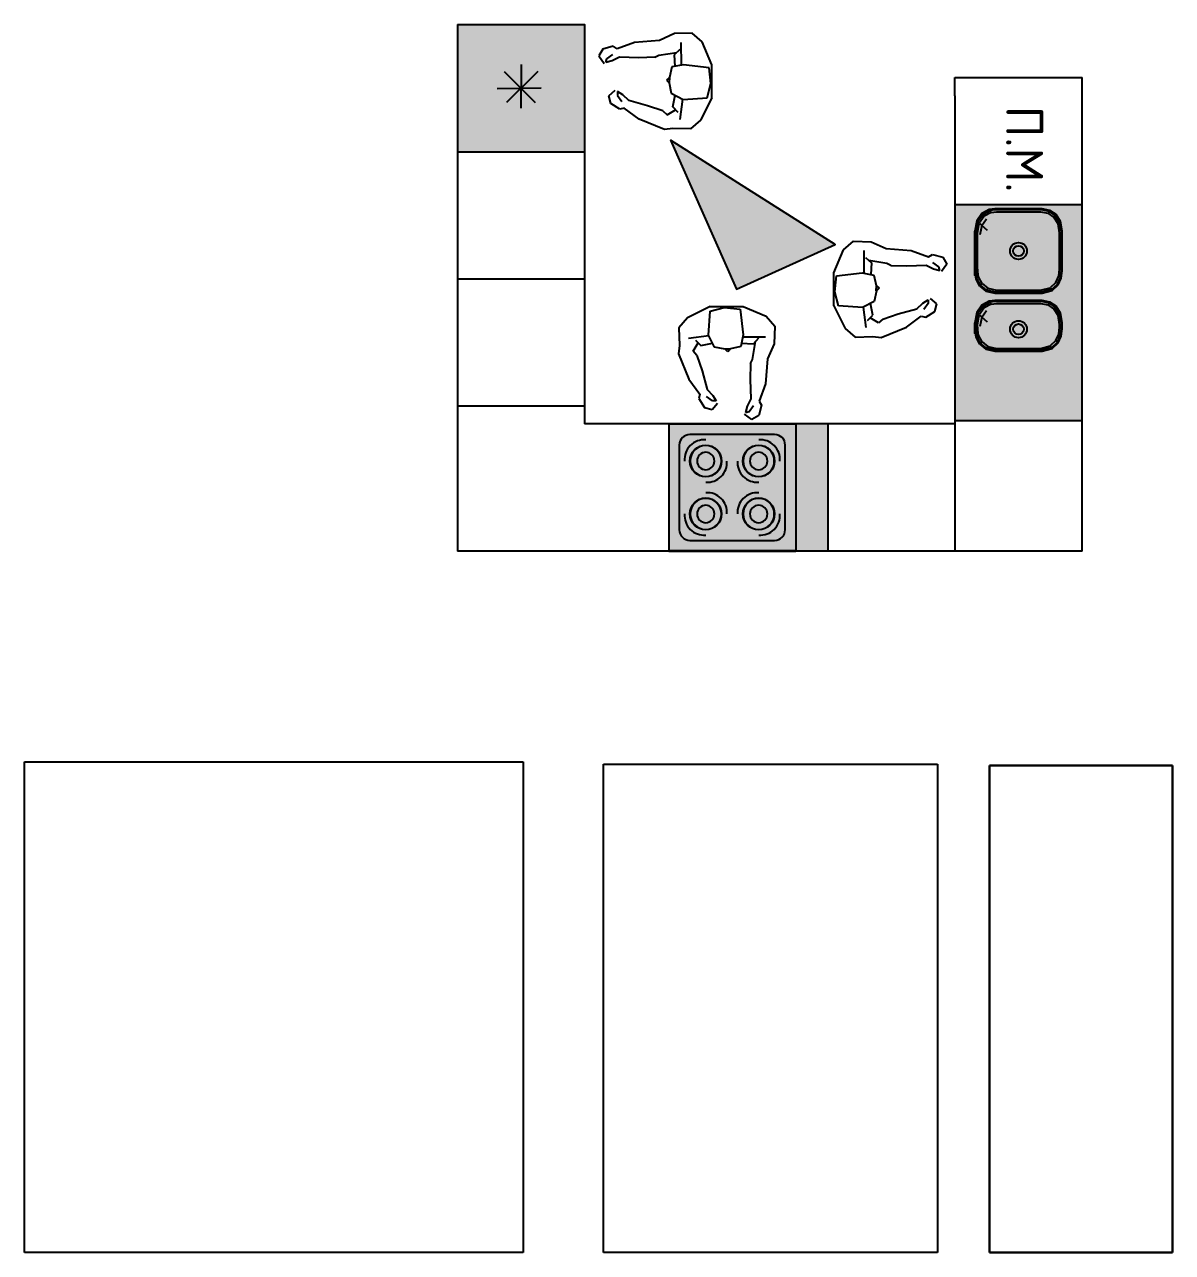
# Model space of a CAD drawing. Header units: millimetres. Extents: x -79936 to 190348, y -17907 to 78730.
# Drawn here: x 133443 to 138864, y -3250 to 2548 of the extents above; entities that cross this region are included whole.
import ezdxf

# ---------------------------------------------------------------- set-up
doc = ezdxf.new("R2010")
doc.units = ezdxf.units.MM
doc.layers.add('FUR', color=42, linetype='Continuous')
doc.layers.add('Plan 1', color=7, linetype='Continuous')
doc.styles.add('gost', font='GOST Common.ttf')
picture_1 = doc.add_image_def('image11.png', size_in_pixel=(248, 244))
picture_2 = doc.add_image_def('image12.png', size_in_pixel=(208, 304))
picture_3 = doc.add_image_def('image13.png', size_in_pixel=(80, 213))

# ---------------------------------------------------------------- blocks, each defined once
blk = doc.blocks.new('PLANMAN_002')
at = {"color": 0, "linetype": 'ByBlock'}
for p, q in [((55.1, 322), (112.7, 371.5)), ((112.7, 371.5), (214.1, 368.7)), ((214.1, 368.7), (299.9, 330.1)), ((-0.2, 189.9), (55.1, 322)), ((173, 188), (174.3, 317.6)), ((299.9, 330.1), (442.8, 318)), ((442.8, 318), (542.4, 282)), ((542.4, 282), (565.8, 295.9)), ((565.8, 295.9), (624.6, 279.5)), ((182, 278.2), (215.1, 246.5)), ((303, 244.2), (200.8, 260.2)), ((215.1, 246.5), (211.1, 180.6)), ((326.5, 232.9), (303, 244.2)), ((326.5, 232.9), (418.6, 230.4)), ((418.6, 230.4), (530.3, 233.9)), ((530.3, 233.9), (571.9, 212.5)), ((601.7, 224.1), (567.5, 249.6)), ((571.9, 212.5), (608.1, 203.4)), ((608.1, 203.4), (601.7, 224.1)), ((648.1, 240.7), (617.5, 198)), ((624.6, 279.5), (648.1, 240.7)), ((-0.2, 0.4), (-0.2, 189.9)), ((5.7, 81.5), (14.6, 172.5)), ((14.6, 172.5), (161.6, 190.3)), ((161.6, 190.3), (229.3, 177)), ((229.3, 177), (243.1, 117)), ((25.7, -0.1), (5.7, 81.5)), ((244.6, 86.5), (231.9, 25.8)), ((243.1, 117), (244.6, 86.5)), ((243.1, 85.9), (244.6, 116.3)), ((244.5, 115.6), (259.8, 101.4)), ((259.8, 101.4), (245.8, 87.9)), ((-0.2, 0.4), (63.7, -129.1)), ((231.9, 25.8), (163.2, -9.8)), ((223.4, -52.3), (210.4, 14.7)), ((476.1, -16.3), (509.5, 16.3)), ((509.5, 16.3), (541.5, 35.7)), ((541.5, 14), (516.2, -20.4)), ((541.5, 35.7), (541.5, 14)), ((590.6, 11.8), (553.7, 43.1)), ((579.6, -32.2), (590.6, 11.8)), ((163.2, -9.8), (25.7, -0.1)), ((168.2, -7.2), (182.9, -124.7)), ((193.1, -84.6), (223.4, -52.3)), ((254.9, -97), (208.6, -68.1)), ((281, -75.4), (368.3, -45.9)), ((368.3, -45.9), (476.1, -16.3)), ((417.3, -122.5), (501.8, -58.7)), ((501.8, -58.7), (528.2, -65.2)), ((528.2, -65.2), (579.6, -32.2)), ((63.7, -129.1), (121.3, -178.6)), ((281, -75.4), (254.9, -97)), ((270.8, -181.5), (417.3, -122.5)), ((121.3, -178.6), (222.7, -175.8)), ((222.7, -175.8), (270.8, -181.5))]:
    blk.add_line(p, q, dxfattribs=at)

msp = doc.modelspace()

# ---------------------------------------------------------------- hatches: boundary and pattern name
at = {"lineweight": 30, "true_color": 0xf7f281, "transparency": 33554687}
h = msp.add_hatch(color=51, dxfattribs=at)
h.dxf.hatch_style = 1
h.paths.add_polyline_path([(136086.868, 2548.378), (135486.868, 2548.378), (135486.868, 1948.074), (136086.868, 1948.074)])
h.paths.add_polyline_path([(137236.868, 662.378), (136484.875, 662.378), (136484.875, 62.378), (137236.868, 62.378)])
h.paths.add_polyline_path([(136534.875, 562.385, -0.41421722), (136584.875, 612.385), (136984.875, 612.385, -0.41421356), (137034.875, 562.385), (137034.875, 162.385, -0.41421356), (136984.875, 112.385), (136584.875, 112.385, -0.4142099), (136534.875, 162.385)], flags=0)
h.paths.add_polyline_path([(136584.875, 487.385, -1), (136734.875, 487.385, -1)], flags=0)
h.paths.add_polyline_path([(136586.125, 487.385, -1), (136733.625, 487.385, -1)], flags=0)
h.paths.add_polyline_path([(136618.625, 487.385, -1), (136701.125, 487.385, -1)], flags=0)
h.paths.add_polyline_path([(136734.875, 237.385, -1), (136584.875, 237.385, -1)], flags=0)
h.paths.add_polyline_path([(136733.625, 237.385, -1), (136586.125, 237.385, -1)], flags=0)
h.paths.add_polyline_path([(136701.125, 237.385, -1), (136618.625, 237.385, -1)], flags=0)
h.paths.add_polyline_path([(136834.875, 487.385, -1), (136984.875, 487.385, -1)], flags=0)
h.paths.add_polyline_path([(136836.125, 487.385, -1), (136983.625, 487.385, -1)], flags=0)
h.paths.add_polyline_path([(136868.625, 487.385, -1), (136951.125, 487.385, -1)], flags=0)
h.paths.add_polyline_path([(136984.875, 237.385, -1), (136834.875, 237.385, -1)], flags=0)
h.paths.add_polyline_path([(136983.625, 237.385, -1), (136836.125, 237.385, -1)], flags=0)
h.paths.add_polyline_path([(136951.125, 237.385, -1), (136868.625, 237.385, -1)], flags=0)
h.paths.add_polyline_path([(137034.875, 562.385, 0.41421356), (136984.875, 612.385), (136584.875, 612.385, 0.41421722), (136534.875, 562.385), (136534.875, 162.385, 0.4142099), (136584.875, 112.385), (136984.875, 112.385, 0.41421356), (137034.875, 162.385)], flags=16)
h.paths.add_polyline_path([(136618.625, 487.385, 1), (136701.125, 487.385, 1)], flags=0)
h.paths.add_polyline_path([(136586.125, 487.385, 1), (136733.625, 487.385, 1)], flags=0)
h.paths.add_polyline_path([(136868.625, 237.385, 1), (136951.125, 237.385, 1)], flags=0)
h.paths.add_polyline_path([(138331.19, 1564.379), (138323.446, 1607.91), (138303.566, 1639.207), (138276.418, 1657.709), (138241.267, 1664.568), (138032.438, 1664.568), (138007.626, 1661.289), (137974.699, 1643.522), (137951.542, 1610.987), (137942.546, 1564.379), (137942.546, 1393.926), (137948.141, 1356.449), (137964.773, 1325.148), (137992.278, 1302.886), (138032.469, 1293.702), (138241.298, 1293.702), (138285.918, 1305.29), (138312.95, 1330.47), (138326.973, 1361.097), (138331.19, 1393.926)])
h.paths.add_polyline_path([(138096.868, 1479.135, -1), (138176.868, 1479.135, -1)], flags=0)
h.paths.add_polyline_path([(138111.868, 1479.135, -1), (138161.868, 1479.135, -1)], flags=0)
h.paths.add_polyline_path([(138096.868, 1109.591, 1), (138176.868, 1109.591, 1)])
h.paths.add_polyline_path([(138161.868, 1109.591, -1), (138111.868, 1109.591, -1)], flags=0)
h.paths.add_polyline_path([(138161.868, 1109.591, 1), (138111.868, 1109.591, 1)], flags=16)
h.paths.add_polyline_path([(138161.868, 1479.135, 1), (138111.868, 1479.135, 1)], flags=0)
h.paths.add_polyline_path([(138096.868, 1479.135, 1), (138176.868, 1479.135, 1)], flags=16)
h.paths.add_polyline_path([(136983.625, 487.385, 1), (136836.125, 487.385, 1)], flags=0)
at = {"lineweight": 30, "true_color": 0xc7c8ca, "transparency": 33554687}
h = msp.add_hatch(color=9, dxfattribs=at)
h.dxf.hatch_style = 1
h.paths.add_polyline_path([(136493.364, 2003.031), (136804.543, 1298.06), (137271.31, 1508.986)])
at = {"lineweight": 30, "true_color": 0xf7f281, "transparency": 33554687}
h = msp.add_hatch(color=51, dxfattribs=at)
h.dxf.hatch_style = 1
h.paths.add_polyline_path([(136868.625, 487.385, 1), (136951.125, 487.385, 1)], flags=0)
h.paths.add_polyline_path([(136836.125, 487.385, 1), (136983.625, 487.385, 1)], flags=0)
h.paths.add_polyline_path([(136951.125, 487.385, -1), (136868.625, 487.385, -1)], flags=0)
h.paths.add_polyline_path([(136618.625, 487.385, 1), (136701.125, 487.385, 1)], flags=0)
h.paths.add_polyline_path([(136984.875, 612.385), (136584.875, 612.385, 0.41421722), (136534.875, 562.385), (136534.875, 162.385, 0.4142099), (136584.875, 112.385), (136984.875, 112.385, 0.41421356), (137034.875, 162.385), (137034.875, 562.385, 0.41421356)])
h.paths.add_polyline_path([(136734.875, 487.385, -1), (136584.875, 487.385, -1)], flags=16)
h.paths.add_polyline_path([(136733.625, 487.385, -1), (136586.125, 487.385, -1)], flags=0)
h.paths.add_polyline_path([(136701.125, 487.385, -1), (136618.625, 487.385, -1)], flags=0)
h.paths.add_polyline_path([(136984.875, 487.385, -1), (136834.875, 487.385, -1)], flags=16)
h.paths.add_polyline_path([(136983.625, 487.385, -1), (136836.125, 487.385, -1)], flags=0)
h.paths.add_polyline_path([(136734.875, 237.385, -1), (136584.875, 237.385, -1)], flags=16)
h.paths.add_polyline_path([(136733.625, 237.385, -1), (136586.125, 237.385, -1)], flags=0)
h.paths.add_polyline_path([(136701.125, 237.385, -1), (136618.625, 237.385, -1)], flags=0)
h.paths.add_polyline_path([(136984.875, 237.385, -1), (136834.875, 237.385, -1)], flags=16)
h.paths.add_polyline_path([(136983.625, 237.385, -1), (136836.125, 237.385, -1)], flags=0)
h.paths.add_polyline_path([(136951.125, 237.385, -1), (136868.625, 237.385, -1)], flags=0)
h.paths.add_polyline_path([(136868.625, 237.385, 1), (136951.125, 237.385, 1)], flags=0)
h.paths.add_polyline_path([(138303.566, 1206.288), (138276.418, 1224.791), (138241.267, 1231.649), (138032.438, 1231.649), (138007.626, 1228.371), (137974.699, 1210.603), (137951.542, 1178.069), (137942.546, 1131.461), (137942.546, 1119.573), (137948.141, 1082.096), (137964.773, 1050.795), (137992.278, 1028.534), (138032.469, 1019.349), (138241.298, 1019.349), (138285.918, 1030.937), (138312.95, 1056.117), (138326.973, 1086.744), (138331.19, 1119.573), (138331.19, 1131.461), (138323.446, 1174.992)], flags=0)
h.paths.add_polyline_path([(138176.868, 1109.591, -1), (138096.868, 1109.591, -1)], flags=0)
h.paths.add_polyline_path([(138161.868, 1109.591, -1), (138111.868, 1109.591, -1)], flags=0)
h.paths.add_polyline_path([(138111.868, 1109.591, 1), (138161.868, 1109.591, 1)], flags=0)
h.paths.add_polyline_path([(138246.055, 1240.545), (138027.648, 1240.545), (138001.956, 1237.149), (138007.626, 1228.371), (138032.438, 1231.649), (138241.267, 1231.649), (138276.418, 1224.791), (138282.455, 1233.442)], flags=0)
h.paths.add_polyline_path([(138001.956, 1237.149), (137967.861, 1218.751), (137974.699, 1210.603), (138007.626, 1228.371)], flags=0)
h.paths.add_polyline_path([(137967.861, 1218.751), (137965.617, 1221.424), (137941.368, 1187.355), (137943.881, 1185.062)], flags=0)
h.paths.add_polyline_path([(138436.868, 1698.378), (137836.868, 1698.378), (137836.868, 678.378), (138436.868, 678.378)])
h.paths.add_polyline_path([(138248.542, 1005.897), (138025.227, 1005.897), (137982.878, 1015.574), (137953.896, 1039.032), (137936.372, 1072.012), (137930.476, 1111.502), (137930.476, 1139.534), (137939.956, 1188.645), (137964.356, 1222.926), (137999.051, 1241.647), (138025.194, 1245.102), (138248.509, 1245.102), (138285.547, 1237.874), (138314.153, 1218.38), (138335.101, 1185.402), (138343.261, 1139.534), (138343.261, 1111.502), (138338.816, 1076.909), (138324.04, 1044.638), (138295.557, 1018.107)], flags=16)
h.paths.add_polyline_path([(138247.658, 1007.537), (138026.11, 1007.537), (137984.024, 1017.154), (137955.223, 1040.466), (137937.807, 1073.242), (137931.947, 1112.486), (137931.947, 1138.549), (137941.368, 1187.355), (137965.617, 1221.424), (138000.096, 1240.029), (138026.078, 1243.461), (138247.626, 1243.461), (138284.434, 1236.279), (138312.863, 1216.905), (138333.679, 1184.133), (138341.789, 1138.549), (138341.789, 1112.486), (138337.372, 1078.109), (138322.688, 1046.038), (138294.381, 1019.671)], flags=0)
h.paths.add_polyline_path([(138246.088, 1010.455), (138027.681, 1010.455), (137986.062, 1019.965), (137957.58, 1043.017), (137940.359, 1075.429), (137934.565, 1114.236), (137934.565, 1136.798), (137943.881, 1185.062), (137967.861, 1218.751), (138001.956, 1237.149), (138027.648, 1240.545), (138246.055, 1240.545), (138282.455, 1233.442), (138310.566, 1214.283), (138331.152, 1181.875), (138339.171, 1136.798), (138339.171, 1114.236), (138334.803, 1080.241), (138320.283, 1048.527), (138292.292, 1022.453)], flags=0)
h.paths.add_polyline_path([(138285.918, 1030.937), (138241.298, 1019.349), (138032.469, 1019.349), (137992.278, 1028.534), (137964.773, 1050.795), (137948.141, 1082.096), (137942.546, 1119.573), (137942.546, 1131.461), (137951.542, 1178.069), (137974.699, 1210.603), (138007.626, 1228.371), (138032.438, 1231.649), (138241.267, 1231.649), (138276.418, 1224.791), (138303.566, 1206.288), (138323.446, 1174.992), (138331.19, 1131.461), (138331.19, 1119.573), (138326.973, 1086.744), (138312.95, 1056.117)], flags=0)
h.paths.add_polyline_path([(138248.542, 1280.25), (138025.227, 1280.25), (137982.878, 1289.927), (137953.896, 1313.384), (137936.372, 1346.364), (137930.476, 1385.855), (137930.476, 1572.452), (137939.956, 1621.564), (137964.356, 1655.844), (137999.051, 1674.566), (138025.194, 1678.02), (138248.509, 1678.02), (138285.547, 1670.793), (138314.153, 1651.298), (138335.101, 1618.32), (138343.261, 1572.452), (138343.261, 1385.855), (138338.816, 1351.262), (138324.04, 1318.991), (138295.557, 1292.46)], flags=16)
h.paths.add_polyline_path([(138247.658, 1281.89), (138026.11, 1281.89), (137984.024, 1291.507), (137955.223, 1314.818), (137937.807, 1347.594), (137931.947, 1386.839), (137931.947, 1571.467), (137941.368, 1620.274), (137965.617, 1654.342), (138000.096, 1672.947), (138026.078, 1676.38), (138247.626, 1676.38), (138284.434, 1669.198), (138312.863, 1649.823), (138333.679, 1617.051), (138341.789, 1571.467), (138341.789, 1386.839), (138337.372, 1352.462), (138322.688, 1320.391), (138294.381, 1294.023)], flags=0)
h.paths.add_polyline_path([(138246.088, 1284.807), (138027.681, 1284.807), (137986.062, 1294.317), (137957.58, 1317.369), (137940.359, 1349.781), (137934.565, 1388.589), (137934.565, 1569.717), (137943.881, 1617.98), (137967.861, 1651.669), (138001.956, 1670.068), (138027.648, 1673.463), (138246.055, 1673.463), (138282.455, 1666.36), (138310.566, 1647.201), (138331.152, 1614.793), (138339.171, 1569.717), (138339.171, 1388.589), (138334.803, 1354.594), (138320.283, 1322.88), (138292.292, 1296.806)], flags=0)
h.paths.add_polyline_path([(138241.298, 1293.702), (138032.469, 1293.702), (137992.278, 1302.886), (137964.773, 1325.148), (137948.141, 1356.449), (137942.546, 1393.926), (137942.546, 1564.379), (137951.542, 1610.987), (137974.699, 1643.522), (138007.626, 1661.289), (138032.438, 1664.568), (138241.267, 1664.568), (138276.418, 1657.709), (138303.566, 1639.207), (138323.446, 1607.91), (138331.19, 1564.379), (138331.19, 1393.926), (138326.973, 1361.097), (138312.95, 1330.47), (138285.918, 1305.29)], flags=0)
h.paths.add_polyline_path([(138096.868, 1479.135, -1), (138176.868, 1479.135, -1)], flags=0)
h.paths.add_polyline_path([(138111.868, 1479.135, -1), (138161.868, 1479.135, -1)], flags=0)
h.paths.add_polyline_path([(138294.381, 1019.671), (138292.292, 1022.453), (138246.088, 1010.455), (138027.681, 1010.455), (137986.062, 1019.965), (137984.024, 1017.154), (138026.11, 1007.537), (138247.658, 1007.537)], flags=0)
h.paths.add_polyline_path([(137992.278, 1028.534), (137986.062, 1019.965), (138027.681, 1010.455), (138246.088, 1010.455), (138292.292, 1022.453), (138285.918, 1030.937), (138241.298, 1019.349), (138032.469, 1019.349)], flags=0)
h = msp.add_hatch(color=51, dxfattribs=at)
h.dxf.hatch_style = 1
h.paths.add_polyline_path([(138303.566, 1206.288), (138276.418, 1224.791), (138241.267, 1231.649), (138032.438, 1231.649), (138007.626, 1228.371), (137974.699, 1210.603), (137951.542, 1178.069), (137942.546, 1131.461), (137942.546, 1119.573), (137948.141, 1082.096), (137964.773, 1050.795), (137992.278, 1028.534), (138032.469, 1019.349), (138241.298, 1019.349), (138285.918, 1030.937), (138312.95, 1056.117), (138326.973, 1086.744), (138331.19, 1119.573), (138331.19, 1131.461), (138323.446, 1174.992)])
h.paths.add_polyline_path([(138176.868, 1109.591, -1), (138096.868, 1109.591, -1)], flags=16)
h.paths.add_polyline_path([(138161.868, 1109.591, -1), (138111.868, 1109.591, -1)], flags=0)
h.paths.add_polyline_path([(138007.626, 1228.371), (138001.956, 1237.149), (137967.861, 1218.751), (137974.699, 1210.603)])
h.paths.add_polyline_path([(137974.699, 1210.603), (137967.861, 1218.751), (137943.881, 1185.062), (137951.542, 1178.069)], flags=17)
h.paths.add_polyline_path([(138027.648, 1240.545), (138246.055, 1240.545), (138282.455, 1233.442), (138284.434, 1236.279), (138247.626, 1243.461), (138026.078, 1243.461), (138000.096, 1240.029), (137965.617, 1221.424), (137967.861, 1218.751), (138001.956, 1237.149)])
h.paths.add_polyline_path([(137967.861, 1218.751), (137965.617, 1221.424), (137941.368, 1187.355), (137943.881, 1185.062)])
h.paths.add_polyline_path([(138320.283, 1048.527), (138312.95, 1056.117), (138285.918, 1030.937), (138292.292, 1022.453)], flags=17)
h.paths.add_polyline_path([(138334.803, 1080.241), (138339.171, 1114.236), (138339.171, 1136.798), (138331.152, 1181.875), (138323.446, 1174.992), (138331.19, 1131.461), (138331.19, 1119.573), (138326.973, 1086.744), (138312.95, 1056.117), (138320.283, 1048.527)])
h.paths.add_polyline_path([(138292.292, 1022.453), (138285.918, 1030.937), (138241.298, 1019.349), (138032.469, 1019.349), (137992.278, 1028.534), (137986.062, 1019.965), (138027.681, 1010.455), (138246.088, 1010.455)])
h.paths.add_polyline_path([(137964.773, 1050.795), (137957.58, 1043.017), (137986.062, 1019.965), (137992.278, 1028.534)], flags=17)
h.paths.add_polyline_path([(137948.141, 1082.096), (137942.546, 1119.573), (137942.546, 1131.461), (137951.542, 1178.069), (137943.881, 1185.062), (137934.565, 1136.798), (137934.565, 1114.236), (137940.359, 1075.429), (137957.58, 1043.017), (137964.773, 1050.795)])
h.paths.add_polyline_path([(138246.055, 1240.545), (138027.648, 1240.545), (138001.956, 1237.149), (138007.626, 1228.371), (138032.438, 1231.649), (138241.267, 1231.649), (138276.418, 1224.791), (138282.455, 1233.442)], flags=17)
h.paths.add_polyline_path([(138282.455, 1233.442), (138276.418, 1224.791), (138303.566, 1206.288), (138310.566, 1214.283)])
h.paths.add_polyline_path([(138310.566, 1214.283), (138303.566, 1206.288), (138323.446, 1174.992), (138331.152, 1181.875)], flags=17)
h.paths.add_polyline_path([(138292.292, 1296.806), (138285.918, 1305.29), (138241.298, 1293.702), (138032.469, 1293.702), (137992.278, 1302.886), (137986.062, 1294.317), (138027.681, 1284.807), (138246.088, 1284.807)])
h.paths.add_polyline_path([(137964.773, 1325.148), (137957.58, 1317.369), (137986.062, 1294.317), (137992.278, 1302.886)])
h.paths.add_polyline_path([(138310.566, 1647.201), (138303.566, 1639.207), (138323.446, 1607.91), (138331.152, 1614.793)])
h.paths.add_polyline_path([(138282.455, 1666.36), (138276.418, 1657.709), (138303.566, 1639.207), (138310.566, 1647.201)])
h.paths.add_polyline_path([(138246.055, 1673.463), (138027.648, 1673.463), (138001.956, 1670.068), (138007.626, 1661.289), (138032.438, 1664.568), (138241.267, 1664.568), (138276.418, 1657.709), (138282.455, 1666.36)])
h.paths.add_polyline_path([(137974.699, 1643.522), (137967.861, 1651.669), (137943.881, 1617.98), (137951.542, 1610.987)])
h.paths.add_polyline_path([(138007.626, 1661.289), (138001.956, 1670.068), (137967.861, 1651.669), (137974.699, 1643.522)])
h.paths.add_polyline_path([(137942.546, 1564.379), (137951.542, 1610.987), (137943.881, 1617.98), (137934.565, 1569.717), (137934.565, 1388.589), (137940.359, 1349.781), (137957.58, 1317.369), (137964.773, 1325.148), (137948.141, 1356.449), (137942.546, 1393.926)])
h = msp.add_hatch(color=51, dxfattribs=at)
h.dxf.hatch_style = 1
h.paths.add_polyline_path([(138312.863, 1649.823), (138310.566, 1647.201), (138331.152, 1614.793), (138333.679, 1617.051)])
h.paths.add_polyline_path([(138111.868, 1109.591, 1), (138161.868, 1109.591, 1)])
h.paths.add_polyline_path([(138111.868, 1479.135, 1), (138161.868, 1479.135, 1)])
h = msp.add_hatch(color=51, dxfattribs=at)
h.dxf.hatch_style = 1
h.paths.add_polyline_path([(138331.152, 1614.793), (138323.446, 1607.91), (138331.19, 1564.379), (138331.19, 1393.926), (138326.973, 1361.097), (138312.95, 1330.47), (138285.918, 1305.29), (138292.292, 1296.806), (138320.283, 1322.88), (138334.803, 1354.594), (138339.171, 1388.589), (138339.171, 1569.717)])
h = msp.add_hatch(color=51, dxfattribs=at)
h.dxf.hatch_style = 1
h.paths.add_polyline_path([(138111.868, 1479.135, 1), (138161.868, 1479.135, 1)], flags=0)
h.paths.add_polyline_path([(138096.868, 1479.135, 1), (138176.868, 1479.135, 1)])
h.paths.add_polyline_path([(138161.868, 1479.135, -1), (138111.868, 1479.135, -1)], flags=16)
h = msp.add_hatch(color=51, dxfattribs=at)
h.dxf.hatch_style = 1
h.paths.add_polyline_path([(136586.125, 237.385, 1), (136733.625, 237.385, 1)])
h.paths.add_polyline_path([(136701.125, 237.385, -1), (136618.625, 237.385, -1)], flags=16)
h.paths.add_polyline_path([(136734.875, 487.385, 1), (136584.875, 487.385, 1)])
h.paths.add_polyline_path([(136733.625, 487.385, 1), (136586.125, 487.385, 1)], flags=16)
h.paths.add_polyline_path([(136618.625, 487.385, -1), (136701.125, 487.385, -1)], flags=0)
h = msp.add_hatch(color=51, dxfattribs=at)
h.dxf.hatch_style = 1
h.paths.add_polyline_path([(136701.125, 237.385, 1), (136618.625, 237.385, 1)], flags=0)
h.paths.add_polyline_path([(136586.125, 237.385, 1), (136733.625, 237.385, 1)], flags=16)
h.paths.add_polyline_path([(136701.125, 237.385, -1), (136618.625, 237.385, -1)], flags=0)
h.paths.add_polyline_path([(136584.875, 237.385, 1), (136734.875, 237.385, 1)])
h.paths.add_polyline_path([(136733.625, 237.385, -1), (136586.125, 237.385, -1)], flags=0)
h.paths.add_polyline_path([(136836.125, 237.385, 1), (136983.625, 237.385, 1)])
h.paths.add_polyline_path([(136951.125, 237.385, -1), (136868.625, 237.385, -1)], flags=16)
h.paths.add_polyline_path([(136836.125, 487.385, 1), (136983.625, 487.385, 1)])
h.paths.add_polyline_path([(136951.125, 487.385, -1), (136868.625, 487.385, -1)], flags=16)
h.paths.add_polyline_path([(136586.125, 487.385, 1), (136733.625, 487.385, 1)])
h.paths.add_polyline_path([(136701.125, 487.385, -1), (136618.625, 487.385, -1)], flags=16)
h = msp.add_hatch(color=51, dxfattribs=at)
h.dxf.hatch_style = 1
h.paths.add_polyline_path([(136701.125, 487.385, 1), (136618.625, 487.385, 1)])
h.paths.add_polyline_path([(136868.625, 487.385, 1), (136951.125, 487.385, 1)])
h.paths.add_polyline_path([(136618.625, 237.385, 1), (136701.125, 237.385, 1)])
h.paths.add_polyline_path([(136951.125, 237.385, 1), (136868.625, 237.385, 1)])

# ---------------------------------------------------------------- linework, layer by layer
at = {"color": 18, "linetype": 'ByBlock', "true_color": 0x000000}
for p, q in [((137836.868, 2211.353), (137836.868, 2298.378)), ((137836.868, 2298.378), (138436.868, 2298.378)), ((137836.868, 2211.353), (137836.868, 62.378)), ((135486.868, 1948.074), (136086.868, 1948.074)), ((137836.868, 1698.378), (138436.868, 1698.378)), ((135486.868, 1348.074), (136086.868, 1348.074)), ((135486.868, 748.074), (136086.868, 748.074)), ((136484.875, 662.378), (136484.875, 62.385)), ((137084.875, 662.385), (137084.875, 62.392)), ((137236.868, 662.378), (137236.868, 62.385)), ((137236.868, 662.378), (137236.868, 62.378))]:
    msp.add_line(p, q, dxfattribs=at)
at = {"color": 18, "true_color": 0x000000}
for p, q in [((137964.356, 1655.844), (137939.956, 1621.564)), ((137941.368, 1620.274), (137965.617, 1654.342)), ((137943.881, 1617.98), (137967.861, 1651.669)), ((137974.699, 1643.522), (137951.542, 1610.987)), ((137963.334, 1600.225), (137985.226, 1630.981)), ((137999.051, 1674.566), (137964.356, 1655.844)), ((137965.617, 1654.342), (138000.096, 1672.947)), ((137967.861, 1651.669), (137965.617, 1654.342)), ((137967.861, 1651.669), (138001.956, 1670.068)), ((137974.699, 1643.522), (137967.861, 1651.669)), ((138007.626, 1661.289), (137974.699, 1643.522)), ((138025.194, 1678.02), (137999.051, 1674.566)), ((138000.096, 1672.947), (138026.078, 1676.38)), ((138027.648, 1673.463), (138001.956, 1670.068)), ((138001.956, 1670.068), (138007.626, 1661.289)), ((138007.626, 1661.289), (138032.438, 1664.568)), ((138248.509, 1678.02), (138025.194, 1678.02)), ((138026.078, 1676.38), (138247.626, 1676.38)), ((138246.055, 1673.463), (138027.648, 1673.463)), ((138032.438, 1664.568), (138241.267, 1664.568)), ((138241.267, 1664.568), (138276.418, 1657.709)), ((138282.455, 1666.36), (138246.055, 1673.463)), ((138247.626, 1676.38), (138284.434, 1669.198)), ((138285.547, 1670.793), (138248.509, 1678.02)), ((138276.418, 1657.709), (138282.455, 1666.36)), ((138303.566, 1639.207), (138276.418, 1657.709)), ((138282.455, 1666.36), (138284.434, 1669.198)), ((138310.566, 1647.201), (138282.455, 1666.36)), ((138284.434, 1669.198), (138312.863, 1649.823)), ((138314.153, 1651.298), (138285.547, 1670.793)), ((138303.566, 1639.207), (138310.566, 1647.201)), ((138323.446, 1607.91), (138303.566, 1639.207)), ((138310.566, 1647.201), (138312.863, 1649.823)), ((138331.152, 1614.793), (138310.566, 1647.201)), ((138312.863, 1649.823), (138333.679, 1617.051)), ((138335.101, 1618.32), (138314.153, 1651.298)), ((137939.956, 1621.564), (137930.476, 1572.452)), ((137930.476, 1363.507), (137930.476, 1572.452)), ((137931.947, 1571.467), (137941.368, 1620.274)), ((137931.947, 1361.745), (137931.947, 1571.467)), ((137934.565, 1569.717), (137943.881, 1617.98)), ((137934.565, 1358.611), (137934.565, 1569.717)), ((137943.881, 1617.98), (137941.368, 1620.274)), ((137942.546, 1564.379), (137951.542, 1610.987)), ((137951.542, 1610.987), (137943.881, 1617.98)), ((137951.542, 1610.987), (137963.334, 1600.225)), ((137963.334, 1600.225), (137954.829, 1556.163)), ((137990.336, 1575.579), (137963.334, 1600.225)), ((138323.446, 1607.91), (138331.152, 1614.793)), ((138331.19, 1564.379), (138323.446, 1607.91)), ((138331.152, 1614.793), (138333.679, 1617.051)), ((138339.171, 1569.717), (138331.152, 1614.793)), ((138333.679, 1617.051), (138341.789, 1571.467)), ((138343.261, 1572.452), (138335.101, 1618.32)), ((138339.171, 1388.589), (138339.171, 1569.717)), ((138341.789, 1571.467), (138341.789, 1386.839)), ((138343.261, 1385.855), (138343.261, 1572.452)), ((137942.546, 1393.926), (137942.546, 1564.379)), ((138331.19, 1393.926), (138331.19, 1564.379)), ((137948.141, 1356.449), (137942.546, 1393.926)), ((137942.546, 1393.926), (137942.546, 1377.159)), ((138326.973, 1361.097), (138331.19, 1393.926)), ((137936.372, 1346.364), (137930.476, 1385.855)), ((137931.947, 1386.839), (137937.807, 1347.594)), ((137940.359, 1349.781), (137934.565, 1388.589)), ((137934.565, 1388.589), (137934.565, 1377.159)), ((137953.896, 1313.384), (137936.372, 1346.364)), ((137937.807, 1347.594), (137955.223, 1314.818)), ((137957.58, 1317.369), (137940.359, 1349.781)), ((137964.773, 1325.148), (137948.141, 1356.449)), ((138312.95, 1330.47), (138326.973, 1361.097)), ((138320.283, 1322.88), (138334.803, 1354.594)), ((138337.372, 1352.462), (138322.688, 1320.391)), ((138324.04, 1318.991), (138338.816, 1351.262)), ((138334.803, 1354.594), (138339.171, 1388.589)), ((138341.789, 1386.839), (138337.372, 1352.462)), ((138338.816, 1351.262), (138343.261, 1385.855)), ((137953.896, 1313.384), (137982.878, 1289.927)), ((137955.223, 1314.818), (137957.58, 1317.369)), ((137984.024, 1291.507), (137955.223, 1314.818)), ((137957.58, 1317.369), (137964.773, 1325.148)), ((137986.062, 1294.317), (137957.58, 1317.369)), ((137964.773, 1325.148), (137992.278, 1302.886)), ((137982.878, 1289.927), (138025.227, 1280.25)), ((137984.024, 1291.507), (137986.062, 1294.317)), ((138026.11, 1281.89), (137984.024, 1291.507)), ((137986.062, 1294.317), (137992.278, 1302.886)), ((138027.681, 1284.807), (137986.062, 1294.317)), ((137992.278, 1302.886), (138032.469, 1293.702)), ((138025.227, 1280.25), (138248.542, 1280.25)), ((138247.658, 1281.89), (138026.11, 1281.89)), ((138246.088, 1284.807), (138027.681, 1284.807)), ((138032.469, 1293.702), (138241.298, 1293.702)), ((138241.298, 1293.702), (138285.918, 1305.29)), ((138292.292, 1296.806), (138246.088, 1284.807)), ((138294.381, 1294.023), (138247.658, 1281.89)), ((138248.542, 1280.25), (138295.557, 1292.46)), ((138312.95, 1330.47), (138285.918, 1305.29)), ((138285.918, 1305.29), (138292.292, 1296.806)), ((138292.292, 1296.806), (138320.283, 1322.88)), ((138294.381, 1294.023), (138292.292, 1296.806)), ((138322.688, 1320.391), (138294.381, 1294.023)), ((138295.557, 1292.46), (138324.04, 1318.991)), ((137964.356, 1222.926), (137939.956, 1188.645)), ((137941.368, 1187.355), (137965.617, 1221.424)), ((137943.881, 1185.062), (137967.861, 1218.751)), ((137999.051, 1241.647), (137964.356, 1222.926)), ((137965.617, 1221.424), (138000.096, 1240.029)), ((137967.861, 1218.751), (137965.617, 1221.424)), ((137967.861, 1218.751), (138001.956, 1237.149)), ((137974.699, 1210.603), (137967.861, 1218.751)), ((138007.626, 1228.371), (137974.699, 1210.603)), ((138025.194, 1245.102), (137999.051, 1241.647)), ((138000.096, 1240.029), (138026.078, 1243.461)), ((138027.648, 1240.545), (138001.956, 1237.149)), ((138001.956, 1237.149), (138007.626, 1228.371)), ((138007.626, 1228.371), (138032.438, 1231.649)), ((138248.509, 1245.102), (138025.194, 1245.102)), ((138026.078, 1243.461), (138247.626, 1243.461)), ((138246.055, 1240.545), (138027.648, 1240.545)), ((138032.438, 1231.649), (138241.267, 1231.649)), ((138241.267, 1231.649), (138276.418, 1224.791)), ((138282.455, 1233.442), (138246.055, 1240.545)), ((138247.626, 1243.461), (138284.434, 1236.279)), ((138285.547, 1237.874), (138248.509, 1245.102)), ((138276.418, 1224.791), (138282.455, 1233.442)), ((138303.566, 1206.288), (138276.418, 1224.791)), ((138282.455, 1233.442), (138284.434, 1236.279)), ((138310.566, 1214.283), (138282.455, 1233.442)), ((138284.434, 1236.279), (138312.863, 1216.905)), ((138314.153, 1218.38), (138285.547, 1237.874)), ((138335.101, 1185.402), (138314.153, 1218.38)), ((137939.956, 1188.645), (137930.476, 1139.534)), ((137931.947, 1138.549), (137941.368, 1187.355)), ((137934.565, 1136.798), (137943.881, 1185.062)), ((137943.881, 1185.062), (137941.368, 1187.355)), ((137942.546, 1131.461), (137951.542, 1178.069)), ((137951.542, 1178.069), (137943.881, 1185.062)), ((137974.699, 1210.603), (137951.542, 1178.069)), ((137951.542, 1178.069), (137963.334, 1167.307)), ((137963.334, 1167.307), (137954.829, 1123.245)), ((137963.334, 1167.307), (137985.226, 1198.063)), ((137990.336, 1142.661), (137963.334, 1167.307)), ((138303.566, 1206.288), (138310.566, 1214.283)), ((138323.446, 1174.992), (138303.566, 1206.288)), ((138310.566, 1214.283), (138312.863, 1216.905)), ((138331.152, 1181.875), (138310.566, 1214.283)), ((138312.863, 1216.905), (138333.679, 1184.133)), ((138323.446, 1174.992), (138331.152, 1181.875)), ((138331.19, 1131.461), (138323.446, 1174.992)), ((138331.152, 1181.875), (138333.679, 1184.133)), ((138339.171, 1136.798), (138331.152, 1181.875)), ((138333.679, 1184.133), (138341.789, 1138.549)), ((138343.261, 1139.534), (138335.101, 1185.402)), ((137930.476, 1089.154), (137930.476, 1139.534)), ((137936.372, 1072.012), (137930.476, 1111.502)), ((137931.947, 1087.393), (137931.947, 1138.549)), ((137931.947, 1112.486), (137937.807, 1073.242)), ((137934.565, 1084.258), (137934.565, 1136.798)), ((137940.359, 1075.429), (137934.565, 1114.236)), ((137934.565, 1114.236), (137934.565, 1102.806)), ((137942.546, 1119.573), (137942.546, 1131.461)), ((137948.141, 1082.096), (137942.546, 1119.573)), ((137942.546, 1119.573), (137942.546, 1102.806)), ((138326.973, 1086.744), (138331.19, 1119.573)), ((138331.19, 1119.573), (138331.19, 1131.461)), ((138334.803, 1080.241), (138339.171, 1114.236)), ((138341.789, 1112.486), (138337.372, 1078.109)), ((138338.816, 1076.909), (138343.261, 1111.502)), ((138339.171, 1114.236), (138339.171, 1136.798)), ((138341.789, 1138.549), (138341.789, 1112.486)), ((138343.261, 1111.502), (138343.261, 1139.534)), ((137953.896, 1039.032), (137936.372, 1072.012)), ((137937.807, 1073.242), (137955.223, 1040.466)), ((137957.58, 1043.017), (137940.359, 1075.429)), ((137964.773, 1050.795), (137948.141, 1082.096)), ((137957.58, 1043.017), (137964.773, 1050.795)), ((137964.773, 1050.795), (137992.278, 1028.534)), ((138312.95, 1056.117), (138285.918, 1030.937)), ((138292.292, 1022.453), (138320.283, 1048.527)), ((138322.688, 1046.038), (138294.381, 1019.671)), ((138295.557, 1018.107), (138324.04, 1044.638)), ((138312.95, 1056.117), (138326.973, 1086.744)), ((138320.283, 1048.527), (138312.95, 1056.117)), ((138320.283, 1048.527), (138334.803, 1080.241)), ((138337.372, 1078.109), (138322.688, 1046.038)), ((138324.04, 1044.638), (138338.816, 1076.909)), ((137953.896, 1039.032), (137982.878, 1015.574)), ((137955.223, 1040.466), (137957.58, 1043.017)), ((137984.024, 1017.154), (137955.223, 1040.466)), ((137986.062, 1019.965), (137957.58, 1043.017)), ((137982.878, 1015.574), (138025.227, 1005.897)), ((137984.024, 1017.154), (137986.062, 1019.965)), ((138026.11, 1007.537), (137984.024, 1017.154)), ((137986.062, 1019.965), (137992.278, 1028.534)), ((138027.681, 1010.455), (137986.062, 1019.965)), ((137992.278, 1028.534), (138032.469, 1019.349)), ((138025.227, 1005.897), (138248.542, 1005.897)), ((138247.658, 1007.537), (138026.11, 1007.537)), ((138246.088, 1010.455), (138027.681, 1010.455)), ((138032.469, 1019.349), (138241.298, 1019.349)), ((138241.298, 1019.349), (138285.918, 1030.937)), ((138292.292, 1022.453), (138246.088, 1010.455)), ((138294.381, 1019.671), (138247.658, 1007.537)), ((138248.542, 1005.897), (138295.557, 1018.107)), ((138285.918, 1030.937), (138292.292, 1022.453)), ((138294.381, 1019.671), (138292.292, 1022.453))]:
    msp.add_line(p, q, dxfattribs=at)
at = {"color": 18, "ltscale": 600, "true_color": 0x000000}
for p, q in [((137084.875, 662.385), (136484.875, 662.385)), ((136486.868, 662.385), (137086.868, 662.385)), ((136984.875, 612.385), (136584.875, 612.385)), ((136534.875, 562.385), (136534.875, 162.385)), ((137034.875, 162.385), (137034.875, 562.385)), ((136484.875, 62.385), (137084.875, 62.385)), ((137086.868, 62.392), (136486.868, 62.392)), ((136584.875, 112.385), (136984.875, 112.385))]:
    msp.add_line(p, q, dxfattribs=at)
at = {"color": 18, "true_color": 0x000000}
for points in [[(135707.926, 2327.016), (135854.2, 2180.742)], [(135866.063, 2326.763), (135719.321, 2180.958)], [(135788.035, 2359.709), (135785.872, 2152.857)], [(135675.233, 2246.907), (135882.085, 2249.069)], [(136493.364, 2003.031), (136804.543, 1298.06), (137271.31, 1508.986), (136493.364, 2003.031)]]:
    msp.add_lwpolyline(points, dxfattribs=at)
for centre, radius in [((138136.868, 1479.135), 40), ((138136.868, 1479.135), 25), ((138136.868, 1109.591), 40), ((138136.868, 1109.591), 25)]:
    msp.add_circle(centre, radius, dxfattribs=at)
at = {"color": 18, "ltscale": 600, "true_color": 0x000000}
for centre in [(136659.875, 487.385), (136909.875, 487.385), (136659.875, 237.385), (136909.875, 237.385)]:
    msp.add_circle(centre, 75, dxfattribs=at)
for centre, radius, start, end in [((136584.875, 562.385), 50, 90, 180), ((136652.575, 494.685), 92.987, 85.4974469, 184.5025531), ((136917.175, 494.685), 92.987, 355.4974469, 94.5025531), ((136984.875, 562.385), 50, 0, 90), ((136659.875, 487.385), 73.75, 0, 180), ((136659.875, 487.385), 41.25, 0, 180), ((136909.875, 487.385), 73.75, 0, 180), ((136909.875, 487.385), 41.25, 0, 180), ((136659.875, 487.385), 73.75, 180, 0), ((136659.875, 487.385), 41.25, 180, 0), ((136667.175, 480.086), 92.987, 265.4974469, 4.5025531), ((136902.575, 480.086), 92.987, 175.4974469, 274.5025531), ((136909.875, 487.385), 73.75, 180, 0), ((136909.875, 487.385), 41.25, 180, 0), ((136659.875, 237.385), 73.75, 0, 180), ((136667.175, 244.685), 92.987, 355.4974469, 94.5025531), ((136902.575, 244.685), 92.987, 85.4974469, 184.5025531), ((136909.875, 237.385), 73.75, 0, 180), ((136652.575, 230.086), 92.987, 175.4974469, 274.5025531), ((136659.875, 237.385), 73.75, 180, 0), ((136659.875, 237.385), 41.25, 0, 180), ((136659.875, 237.385), 41.25, 180, 0), ((136909.875, 237.385), 73.75, 180, 0), ((136909.875, 237.385), 41.25, 0, 180), ((136909.875, 237.385), 41.25, 180, 0), ((136917.175, 230.086), 92.987, 265.4974469, 4.5025531), ((136584.875, 162.385), 50, 180, 270), ((136984.875, 162.385), 50, 270, 0), ((136986.868, 162.385), 50, 278.5626815, 279.258447)]:
    msp.add_arc(centre, radius, start, end, dxfattribs=at)
at = {"layer": 'FUR', "color": 18, "true_color": 0x000000}
for p, q in [((137836.868, 1698.378), (138437.348, 1698.378)), ((137836.868, 678.378), (138436.868, 678.378))]:
    msp.add_line(p, q, dxfattribs=at)
for points in [[(135486.868, 2548.378), (136086.868, 2548.378), (136086.868, 662.378)], [(135486.868, 2548.378), (135486.868, 62.378)], [(138436.868, 62.378), (138436.868, 2298.378)], [(137837.045, 62.378), (137837.045, 662.378), (136086.868, 662.378)], [(138436.868, 62.378), (135486.868, 62.378)]]:
    msp.add_lwpolyline(points, dxfattribs=at)

# ---------------------------------------------------------------- block references
at = {"yscale": 0.8223357509000652, "zscale": 0.8223357509000652}
for p, xscale in [((136687.794, 2202.421), -0.8223357509000652), ((137265.258, 1219.717), 0.8223357509000652)]:
    msp.add_blockref('PLANMAN_002', p, dxfattribs=dict(at, xscale=xscale))
at = {"xscale": 0.8223357509000652, "yscale": 0.8223357509000652, "zscale": 0.8223357509000652, "rotation": 270}
msp.add_blockref('PLANMAN_002', (136680.273, 1216.324), dxfattribs=at)

# ---------------------------------------------------------------- texts
at = {"layer": 'Plan 1', "color": 18, "true_color": 0x000000, "insert": (138252.838, 2163.838), "char_height": 174.4749, "attachment_point": 1, "rotation": 270, "style": 'gost'}
msp.add_mtext_dynamic_manual_height_columns('П.М.', width=5689.15112, gutter_width=0.249, heights=[0], dxfattribs=at)

# ---------------------------------------------------------------- pictures from other files: only their frames are drawn
at = {"color": 18, "true_color": 0x000000}
image = msp.add_image(picture_1, insert=(133442.724, -3250), size_in_units=(2354.552, 2316.576), dxfattribs=at)
image.dxf.flags = 7
image = msp.add_image(picture_2, insert=(136177.276, -3250), size_in_units=(1577.412, 2305.448), dxfattribs=at)
image.dxf.flags = 7
at = {"color": 18, "lineweight": 30, "true_color": 0x000000}
image = msp.add_image(picture_3, insert=(138000, -3250), size_in_units=(863.85, 2300), dxfattribs=at)
image.dxf.flags = 7

doc.saveas('drawing.dxf')
